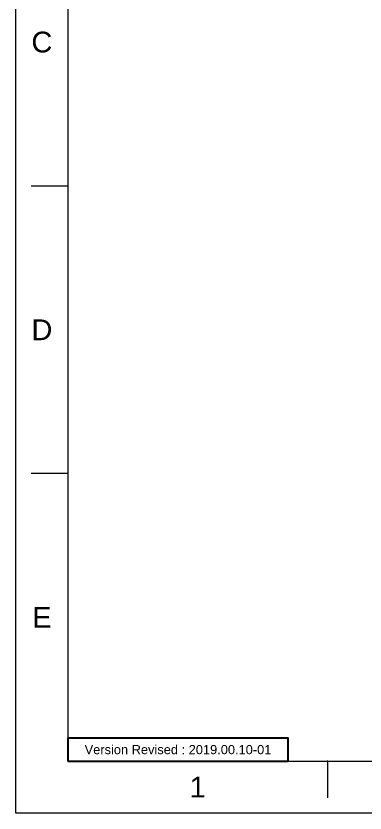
# Model space of a CAD drawing. Header units: millimetres. Extents: x 1243 to 1837, y -609 to -189.
# Drawn here: x 1242.6 to 1337.7, y -609 to -391.8 of the extents above; entities that cross this region are included whole.
import ezdxf

# ---------------------------------------------------------------- set-up
doc = ezdxf.new("R2010")
doc.units = ezdxf.units.MM
doc.header["$LTSCALE"] = 0.1
doc.layers.get('0').update_dxf_attribs({"lineweight": 13})
doc.layers.add('DIM', color=3, linetype='Continuous', lineweight=9)
doc.layers.add('FORM', color=7, linetype='Continuous')
doc.layers.add('TEXT', color=2, linetype='Continuous')
doc.styles.get("Standard").update_dxf_attribs({"font": 'arial.ttf'})

msp = doc.modelspace()

# ---------------------------------------------------------------- linework, layer by layer
for p, q in [((1256.79, -203.13), (1256.79, -594.84)), ((1256.79, -438.16), (1246.79, -438.16)), ((1256.79, -516.5), (1246.79, -516.5)), ((1256.79, -594.84), (1822.45, -594.84)), ((1327.5, -594.84), (1327.5, -604.84))]:
    msp.add_line(p, q)
msp.add_point((1327.5, -594.84))
at = {"layer": 'DIM', "color": 7}
msp.add_lwpolyline([(1242.65, -188.98), (1836.59, -188.98), (1836.59, -608.98), (1242.65, -608.98)], close=True, dxfattribs=at)
at = {"layer": 'FORM'}
msp.add_lwpolyline([(1256.79, -594.84), (1316.79, -594.84), (1316.79, -588.59), (1256.79, -588.59)], close=True, dxfattribs=at)

# ---------------------------------------------------------------- texts
at = {"char_height": 5.66, "attachment_point": 5}
for s, width, insert in [('C', 10, (1249.72, -398.98)), ('D', 10, (1249.72, -477.33)), ('E', 10, (1249.72, -555.67)), ('1', 50, (1292.14, -601.91))]:
    msp.add_mtext_dynamic_manual_height_columns(s, width=width, gutter_width=12.5, heights=[0], dxfattribs=dict(at, insert=insert))
at = {"layer": 'TEXT', "insert": (1286.79, -591.72), "char_height": 2.5, "attachment_point": 5}
msp.add_mtext_dynamic_manual_height_columns('Version Revised : 2019.00.10-01', width=60, gutter_width=12.5, heights=[0], dxfattribs=at)

doc.saveas('drawing.dxf')
